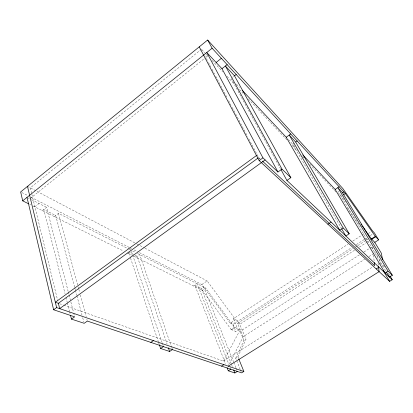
<?xml version="1.0" encoding="UTF-8"?>
<svg xmlns="http://www.w3.org/2000/svg" width="413" height="413" viewBox="0 0 413 413"><rect width="100%" height="100%" fill="white"/><g stroke="black" fill="none" stroke-linecap="round" stroke-linejoin="round"><path stroke-width="0.31" stroke-dasharray="2.06 1.55" d="M240.201 369.336L235.715 358.19L237.919 356.801L245.988 339.171L238.342 320.994L233.412 318.697L347.973 244.197M235.715 358.19L243.923 340.482L245.988 339.171M229.406 363.879L243.18 336.698L364.638 259.307M63.824 305.222L223.454 361.045L238.982 332.078L359.568 254.769M201.451 49.204L30.283 187.858L31.724 193.774M30.268 198.477L205.287 57.825M207.615 55.956L205.788 57.422L204.92 55.781M34.79 206.872L39.034 203.495M42.384 210.651L46.592 207.331L68.135 291.32M54.304 216.593L58.455 213.351L128.732 249.013M232.565 77.334L233.531 76.575M135.985 257.278L139.718 254.584L171.581 347.199M294.201 143.12L292.729 144.183L341.345 228.213M193.712 286.033L197.115 283.71L228.9 364.436M201.833 284.542L207.156 280.923L235.601 319.719L230.237 323.198L201.833 284.542L137.617 251.718M337.757 192.06L338.784 191.364M200.31 289.322L203.676 287.04L233.541 361.855M133.797 256.189L202.339 290.334L205.689 288.062L234.476 327.256L239.292 329.398L243.923 340.482M352.836 241.032L361.478 235.41M362.02 235.059L364.72 233.304M368.355 233.562L370.936 231.889M230.237 323.198L233.004 324.448L351.468 247.764M356.342 244.61L363.92 239.705M364.462 239.354L367.167 237.599M370.301 235.575L372.862 233.913M243.18 336.698L237.568 323.307L352.95 248.729M355.66 246.979L357.286 245.926M357.828 245.575L365.954 240.325M366.496 239.974L368.659 238.575M202.339 290.334L231.089 329.44L234.476 327.256M354.499 250.263L239.731 324.298L237.568 323.307M359.372 247.124L365.872 242.932M366.408 242.581L368.577 241.187M231.657 329.682L235.033 327.504M231.089 329.44L235.942 331.551L239.292 329.398M363.915 251.982L372.061 246.757M368.974 256.545L373.858 253.432M374.4 253.086L375.484 252.4M223.454 361.045L372.438 267.066M382.035 266.277L383.579 265.306M59.58 303.736L63.22 305.011M29.612 204.29L30.763 204.863M33.066 206.01L123.219 250.918M127.24 252.921L131.613 255.1M128.495 252.007L137.23 256.38L167.131 344.153M28.136 197.966L29.266 198.539M31.558 199.701L46.592 207.331M129.305 249.302L131.019 250.17M132.65 251.001L135.366 252.379M137.544 253.484L205.689 288.062M21.796 192.52L28.105 195.747M30.97 197.207L129.016 247.32M129.589 247.614L131.886 248.786M134.179 249.958L137.044 251.424M27.48 186.387L136.409 243.696M136.977 243.995L144.395 247.898M144.963 248.198L207.156 280.923M258.683 157.585L261.042 159.785M201.89 49.674L205.87 53.897M206.314 54.361L207.641 55.77M212.06 60.463L222.669 71.723M227.093 76.41L233.722 83.452M239.473 89.549L243.009 93.302M248.311 98.929L287.221 140.214M292.084 145.376L297.386 151.003M302.693 156.635L304.02 158.04M309.765 164.142L336.734 192.757M236.406 84.107L239.494 87.396M288.388 139.553L295.357 146.987M338.232 192.721L341.448 196.154L345.516 201.957M347.452 208.033L360.379 226.474M383.899 265.843L384.544 266.912M388.396 273.323L389.676 275.461M339.976 194.585L386.134 271.578M231.115 78.465L280.437 168.618M206.392 58.558L207.29 60.267M208.493 62.544L210.898 67.097M212.101 69.374L214.507 73.927M215.705 76.204L227.429 98.397M228.632 100.674L231.032 105.227M232.235 107.504L247.563 136.527M248.765 138.804L251.77 144.498M252.069 145.066L259.576 159.273M233.412 318.697L238.982 332.078M233.004 324.448L235.942 331.551M237.919 356.801L238.637 358.561M240.438 369.924L241.146 371.685M233.779 362.454L235.931 367.838M236.169 368.437L236.886 370.234M231.554 364.591L201.43 288.563L194.848 285.259L225.694 364.214M231.791 365.19L232.266 366.388M230.077 367.425L230.784 369.222M171.793 347.808L172.417 349.635M131.427 251.393L132.454 254.444M132.661 255.053L162.221 342.96M162.423 343.57L163.249 346.011M128.902 253.226L130.327 257.5M130.529 258.115L158.582 342.392M158.783 343.002L159.191 344.22M58.455 213.351L77.995 286.209M78.16 286.834L78.661 288.697M78.826 289.322L79.663 292.435M80.328 294.928L86.172 316.725M86.844 319.213L87.179 320.457M74.629 287.169L55.688 215.514L43.783 209.546L65.017 293.591M74.794 287.794L75.29 289.663M75.455 290.282L76.772 295.269M76.937 295.894L82.042 315.207M82.703 317.7L83.854 322.063M68.295 291.945L68.93 294.433M69.09 295.052L73.56 312.476M73.715 313.095L74.516 316.208M65.961 297.329L67.221 302.306M67.376 302.93L69.42 311.025M69.58 311.645L70.21 314.138M31.868 194.363L57.758 300.809M379.697 258.992L380.605 264.48M376.966 254.821L377.446 258.559M378.009 262.921L378.329 265.409M372.671 247.031L373.058 250.763M373.512 255.115L374.163 261.336"/><path stroke-width="0.62" d="M362.526 226.231L371.406 238.895L374.782 242.354L378.654 239.865L374.4 232.917L372.485 230.888L342.878 188.576L207.646 40.03L20.65 191.937L22.71 200.852L28.461 203.717M22.71 200.852L212.101 48.223L207.646 40.03M216.123 62.471L221.347 58.31M281.052 169.743L286.911 180.45L290.866 177.662L281.991 169.124L277.944 172.004L221.972 68.708L227.14 64.624M290.866 177.662L234.496 75.822L236.195 74.5M256.478 155.531L55.337 302.254L58.372 303.312L258.161 157.967M242.137 90.22L286.219 137.24L290.721 133.962M27.005 197.388L53.618 309.765L56.622 307.587L243.866 371.468L241.62 372.856L87.344 321.082L84.185 323.307L71.464 319.115L70.525 315.382M199.236 46.855L259.152 160.605L262.936 157.859L277.944 172.004M265.125 159.919L59.663 308.625L58.372 303.312M341.665 228.771L345.851 236.004L349.228 233.794L343.177 227.976L289.214 135.056L295.677 142.051L297.159 140.983M71.464 319.115L74.676 316.828L53.618 309.765M302.801 154.927L335.18 189.469L339.135 186.764M386.465 272.131L389.428 277.082L392.35 275.27L388.034 271.119L337.813 187.667L342.573 192.819L343.879 191.937M343.389 194.838L345.335 193.521L375.319 236.365L378.654 239.865M150.817 342.382L153.455 340.622M327.891 224.223L331.087 222.091M159.392 344.834L160.616 348.5L163.45 346.626M343.177 227.976L339.739 230.242L286.219 137.24M160.616 348.5L169.624 351.468L172.417 349.635M371.406 238.895L375.319 236.365M371.798 239.297L375.711 236.773M221.575 366.13L223.913 364.664M376.197 268.925L378.948 267.196M228.255 366.145L379.129 271.64L378.411 266.034M227.093 367.802L228.265 370.791L230.784 369.222M388.034 271.119L385.071 272.967L335.18 189.469M228.265 370.791L234.878 372.97L237.361 371.432M259.152 160.605L389.624 281.351L392.247 279.735L390.001 275.992M262.451 161.101L374.622 265.688L374.297 262.58M286.911 180.45L392.247 279.735M221.972 68.708L206.784 52.508L262.936 157.859M234.496 75.822L225.41 65.987L281.991 169.124M212.101 48.223L345.335 193.521M361.05 224.12L361.788 225.173M374.782 242.354L381.364 253.215L382.583 259.865M342.573 192.819L392.35 275.27M383.243 270.665L389.624 281.351M295.677 142.051L349.228 233.794M238.874 359.15L243.866 371.468M233.691 369.981L234.878 372.97M168.375 347.808L169.624 351.468M27.48 186.387L56.622 307.587"/></g></svg>
